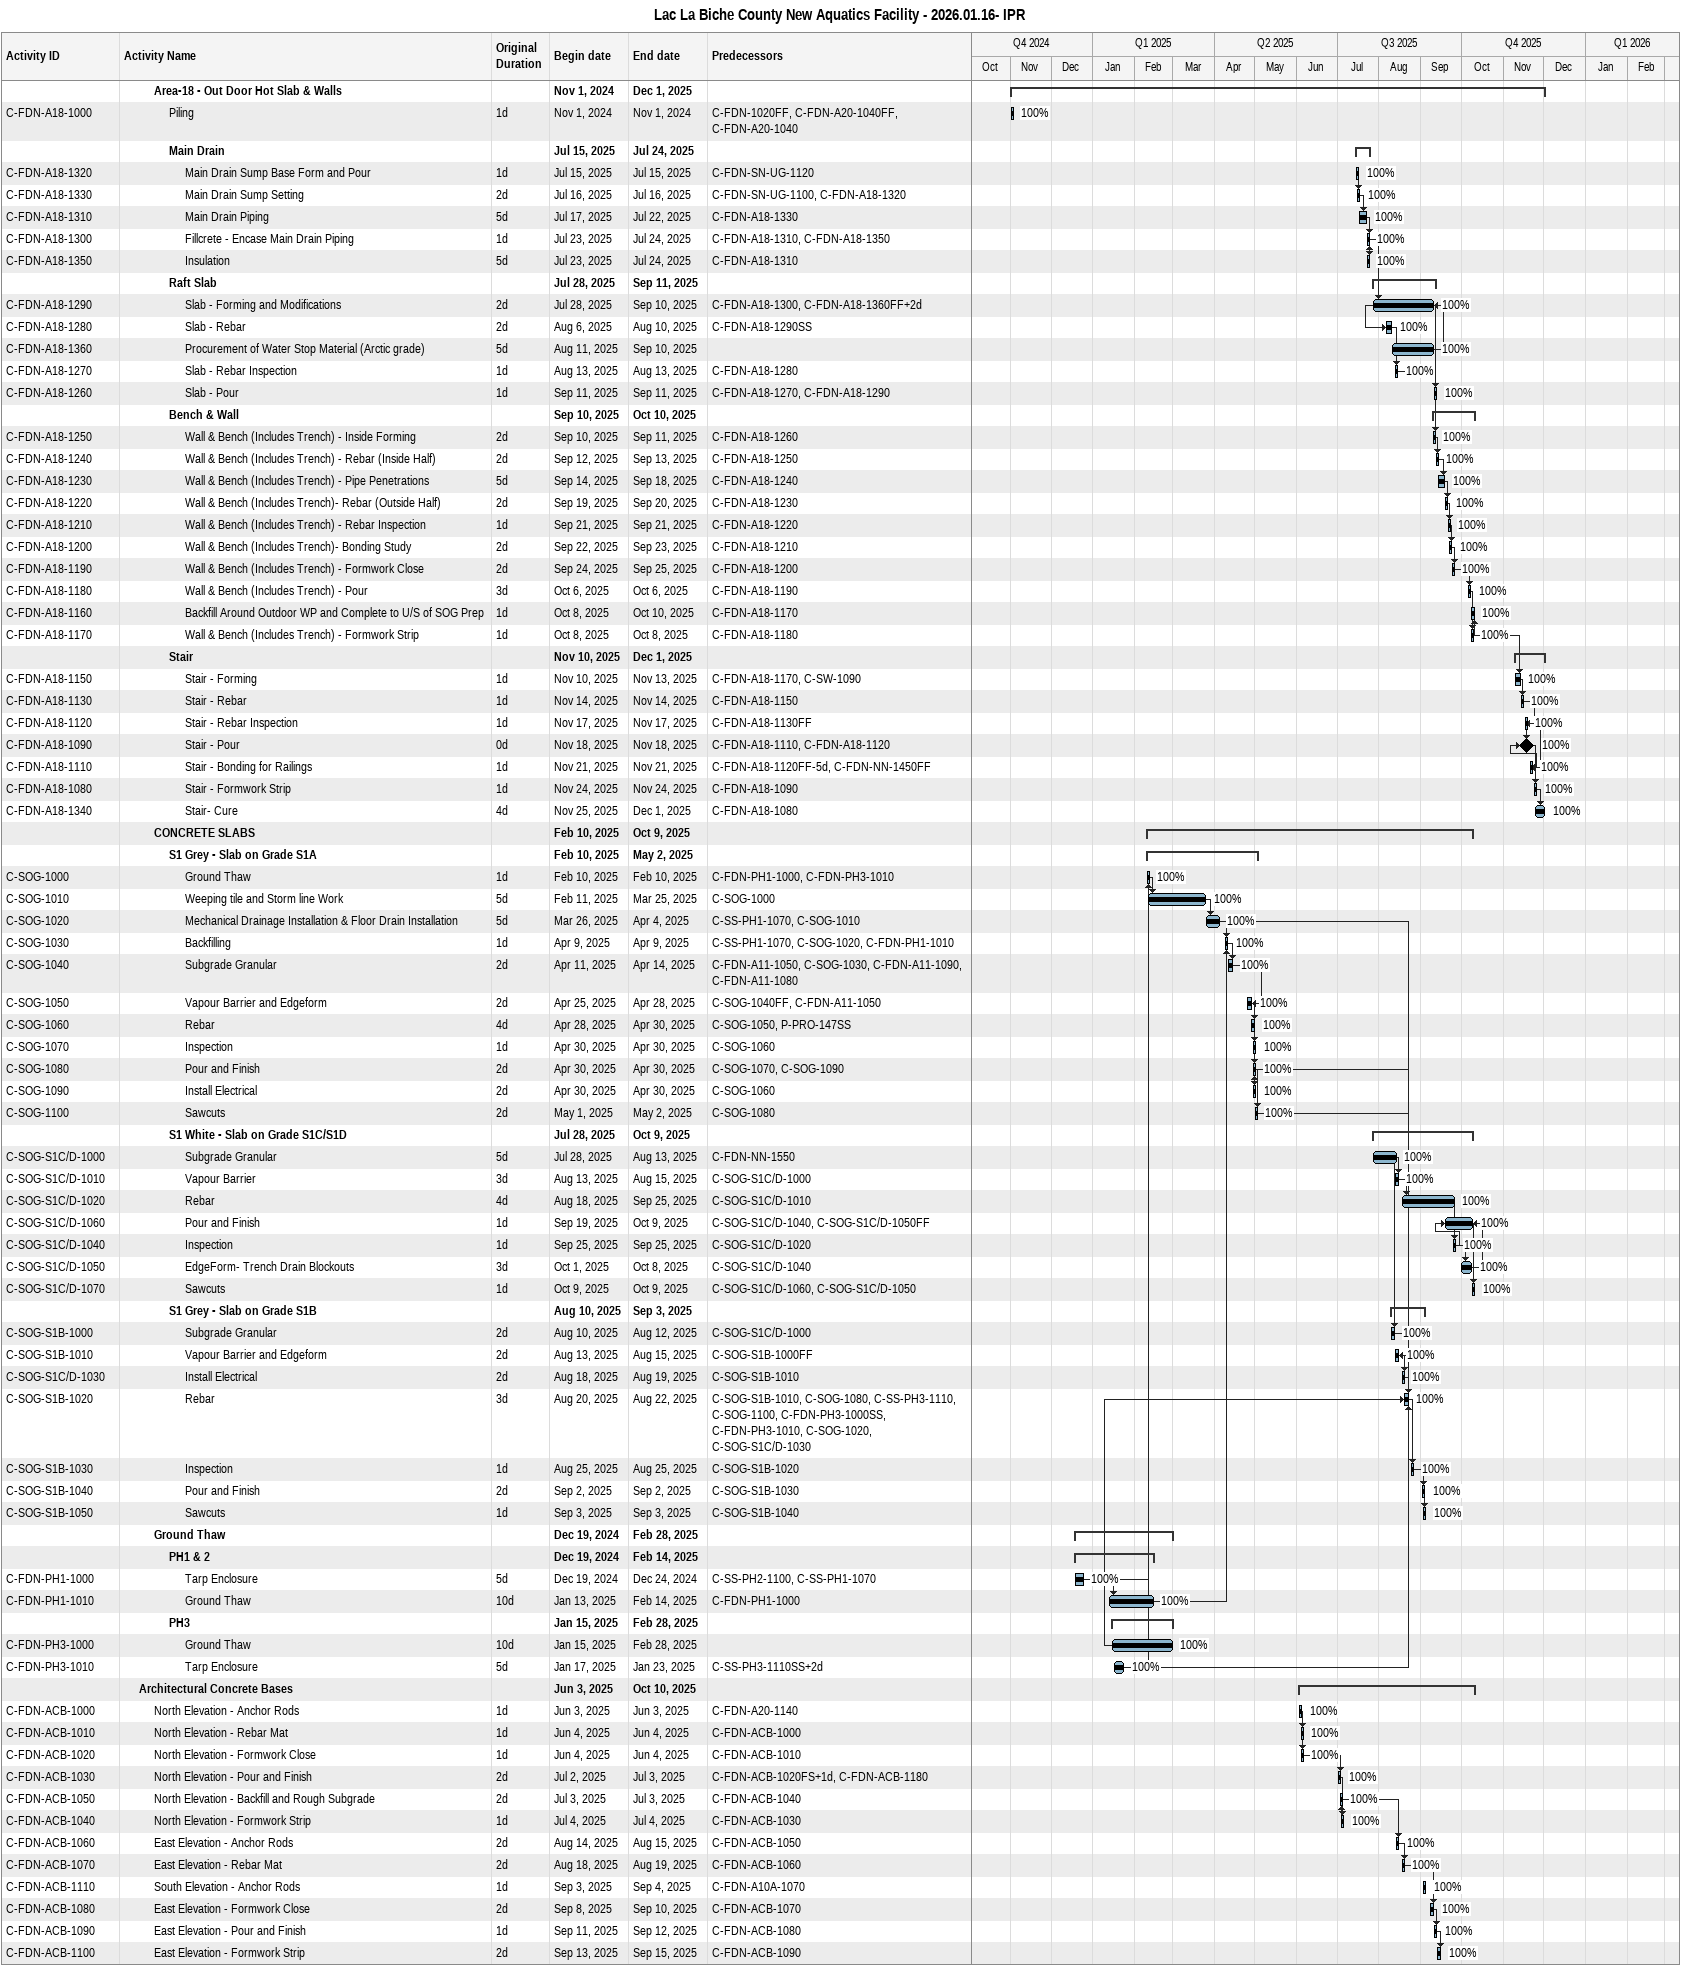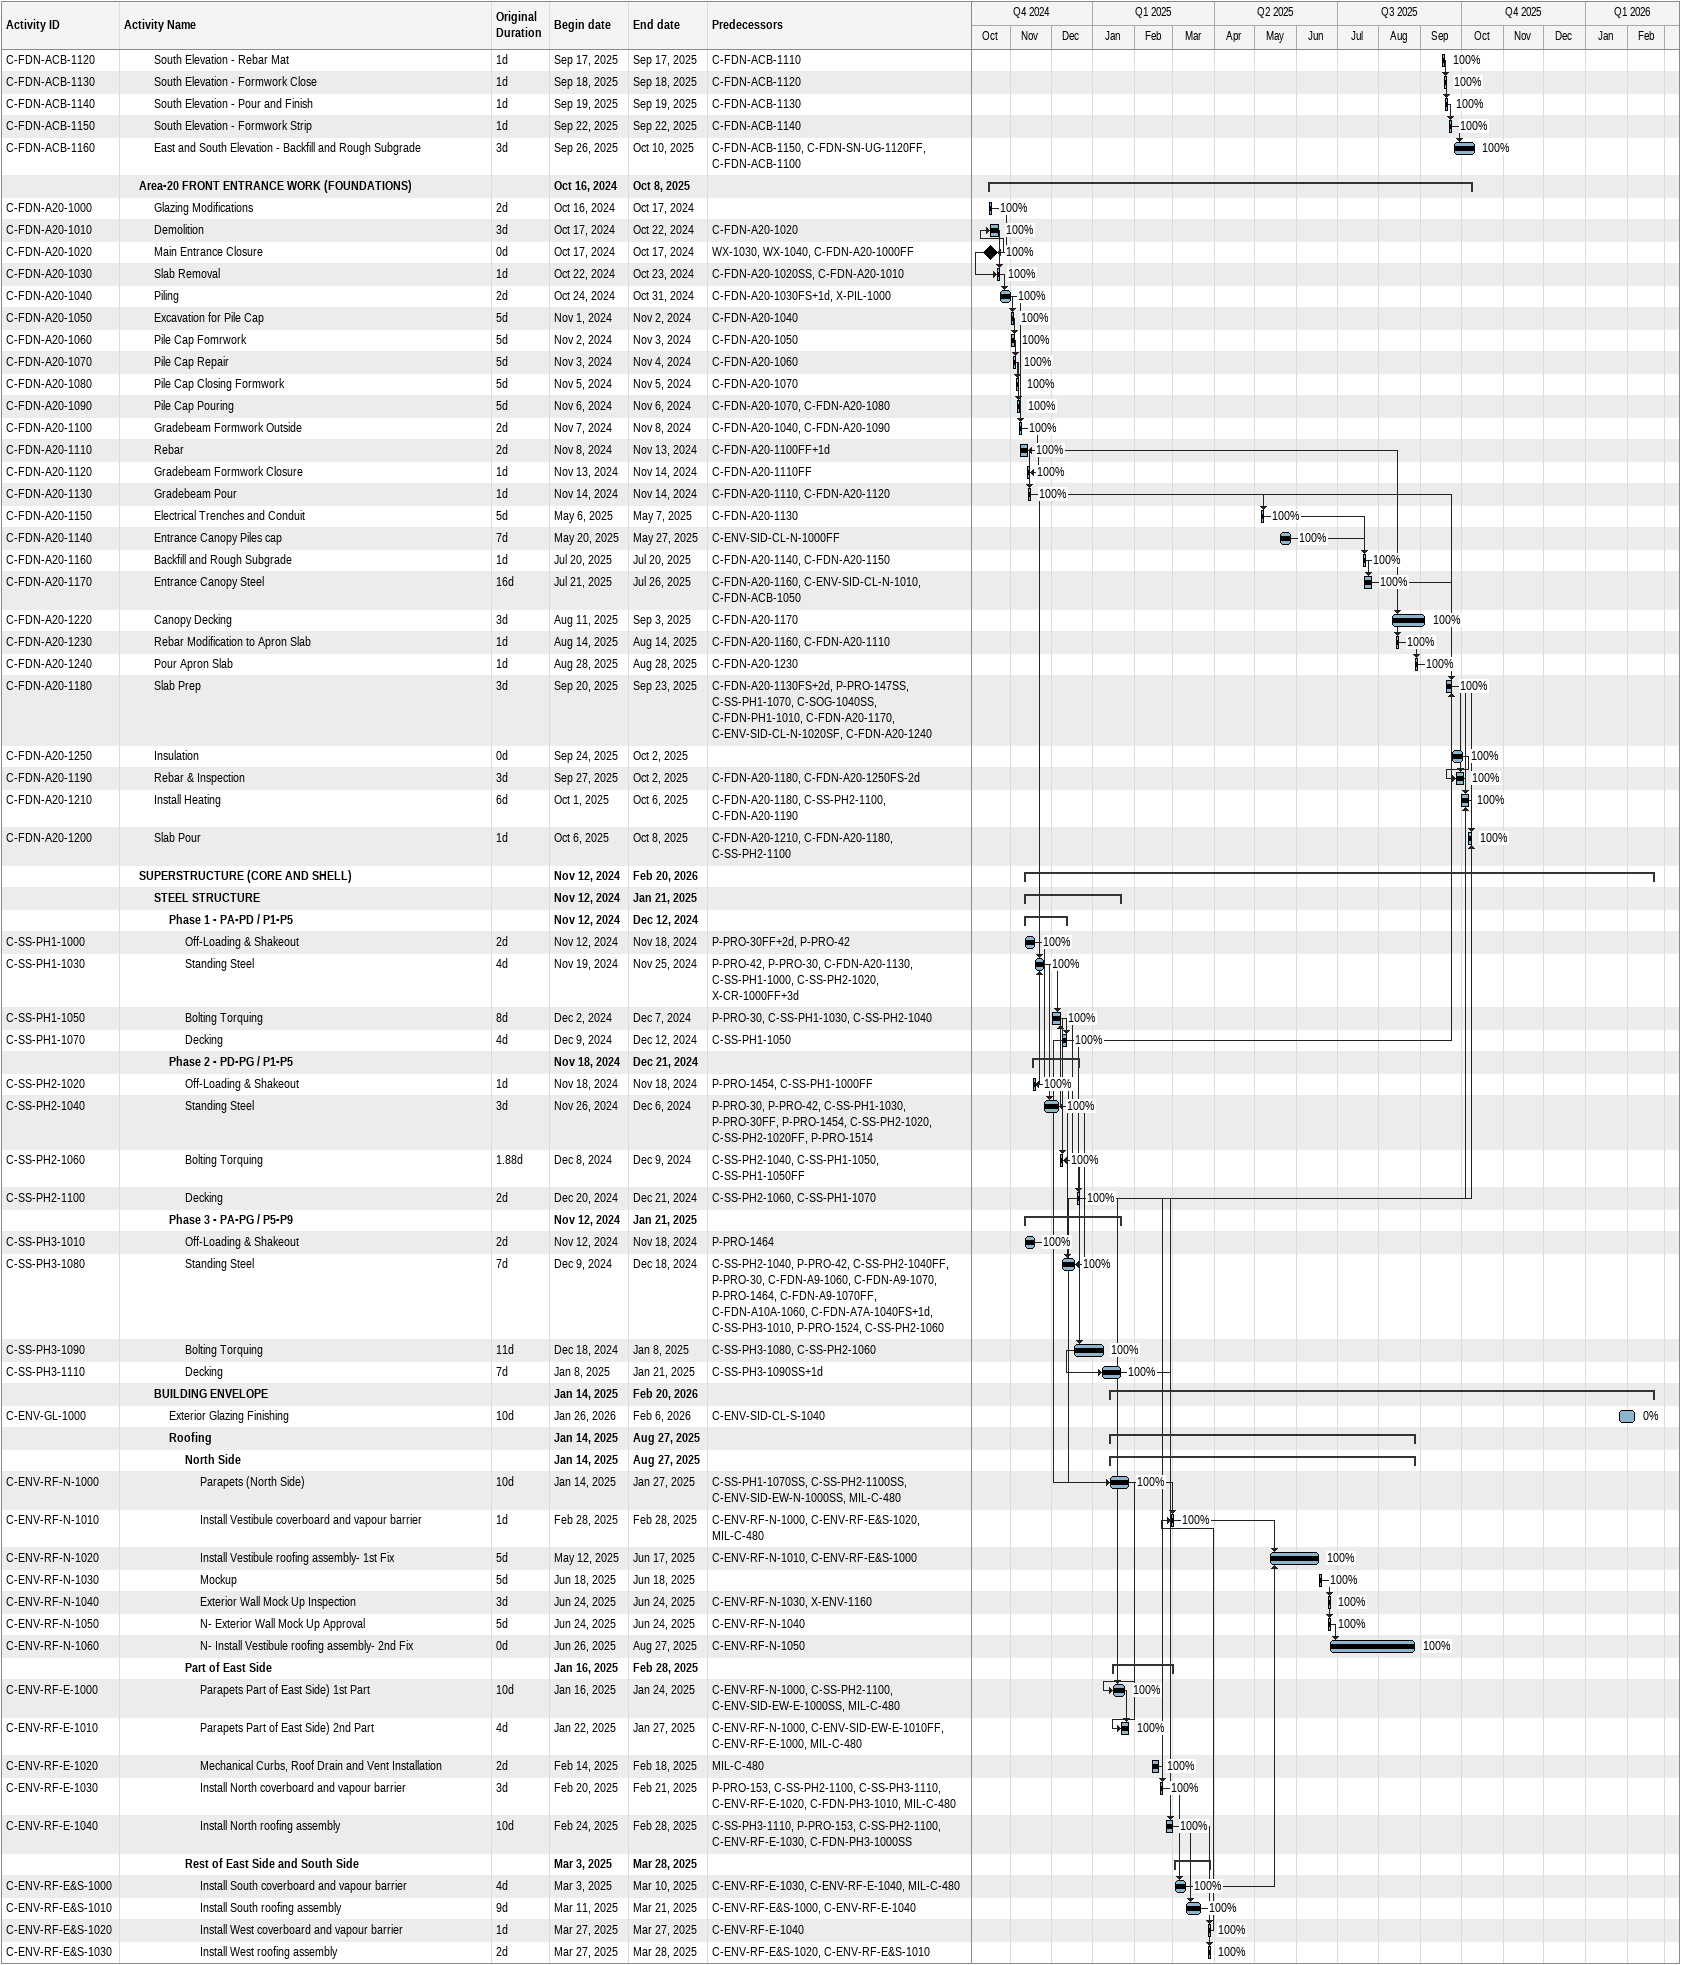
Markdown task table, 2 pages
Lac La Biche County New Aquatics Facility - 2026.01.16- IPR

| ID | Level | Task | Original duration | Start | Finish | Predecessors | % complete |
|---|---|---|---|---|---|---|---|
|  | 3 | **Area-18 - Out Door Hot Slab & Walls** |  | 2024-11-01 | 2025-12-01 |  |  |
| C-FDN-A18-1000 | 4 | Piling | 1d | 2024-11-01 | 2024-11-01 | C-FDN-1020FF, C-FDN-A20-1040FF, C-FDN-A20-1040 | 100 |
|  | 4 | **Main Drain** |  | 2025-07-15 | 2025-07-24 |  |  |
| C-FDN-A18-1320 | 5 | Main Drain Sump Base Form and Pour | 1d | 2025-07-15 | 2025-07-15 | C-FDN-SN-UG-1120 | 100 |
| C-FDN-A18-1330 | 5 | Main Drain Sump Setting | 2d | 2025-07-16 | 2025-07-16 | C-FDN-SN-UG-1100, C-FDN-A18-1320 | 100 |
| C-FDN-A18-1310 | 5 | Main Drain Piping | 5d | 2025-07-17 | 2025-07-22 | C-FDN-A18-1330 | 100 |
| C-FDN-A18-1300 | 5 | Fillcrete - Encase Main Drain Piping | 1d | 2025-07-23 | 2025-07-24 | C-FDN-A18-1310, C-FDN-A18-1350 | 100 |
| C-FDN-A18-1350 | 5 | Insulation | 5d | 2025-07-23 | 2025-07-24 | C-FDN-A18-1310 | 100 |
|  | 4 | **Raft Slab** |  | 2025-07-28 | 2025-09-11 |  |  |
| C-FDN-A18-1290 | 5 | Slab - Forming and Modifications | 2d | 2025-07-28 | 2025-09-10 | C-FDN-A18-1300, C-FDN-A18-1360FF+2d | 100 |
| C-FDN-A18-1280 | 5 | Slab - Rebar | 2d | 2025-08-06 | 2025-08-10 | C-FDN-A18-1290SS | 100 |
| C-FDN-A18-1360 | 5 | Procurement of Water Stop Material (Arctic grade) | 5d | 2025-08-11 | 2025-09-10 |  | 100 |
| C-FDN-A18-1270 | 5 | Slab - Rebar Inspection | 1d | 2025-08-13 | 2025-08-13 | C-FDN-A18-1280 | 100 |
| C-FDN-A18-1260 | 5 | Slab - Pour | 1d | 2025-09-11 | 2025-09-11 | C-FDN-A18-1270, C-FDN-A18-1290 | 100 |
|  | 4 | **Bench & Wall** |  | 2025-09-10 | 2025-10-10 |  |  |
| C-FDN-A18-1250 | 5 | Wall & Bench (Includes Trench) - Inside Forming | 2d | 2025-09-10 | 2025-09-11 | C-FDN-A18-1260 | 100 |
| C-FDN-A18-1240 | 5 | Wall & Bench (Includes Trench) - Rebar (Inside Half) | 2d | 2025-09-12 | 2025-09-13 | C-FDN-A18-1250 | 100 |
| C-FDN-A18-1230 | 5 | Wall & Bench (Includes Trench) - Pipe Penetrations | 5d | 2025-09-14 | 2025-09-18 | C-FDN-A18-1240 | 100 |
| C-FDN-A18-1220 | 5 | Wall & Bench (Includes Trench)- Rebar (Outside Half) | 2d | 2025-09-19 | 2025-09-20 | C-FDN-A18-1230 | 100 |
| C-FDN-A18-1210 | 5 | Wall & Bench (Includes Trench) - Rebar Inspection | 1d | 2025-09-21 | 2025-09-21 | C-FDN-A18-1220 | 100 |
| C-FDN-A18-1200 | 5 | Wall & Bench (Includes Trench)- Bonding Study | 2d | 2025-09-22 | 2025-09-23 | C-FDN-A18-1210 | 100 |
| C-FDN-A18-1190 | 5 | Wall & Bench (Includes Trench) - Formwork Close | 2d | 2025-09-24 | 2025-09-25 | C-FDN-A18-1200 | 100 |
| C-FDN-A18-1180 | 5 | Wall & Bench (Includes Trench) - Pour | 3d | 2025-10-06 | 2025-10-06 | C-FDN-A18-1190 | 100 |
| C-FDN-A18-1160 | 5 | Backfill Around Outdoor WP and Complete to U/S of SOG Prep | 1d | 2025-10-08 | 2025-10-10 | C-FDN-A18-1170 | 100 |
| C-FDN-A18-1170 | 5 | Wall & Bench (Includes Trench) - Formwork Strip | 1d | 2025-10-08 | 2025-10-08 | C-FDN-A18-1180 | 100 |
|  | 4 | **Stair** |  | 2025-11-10 | 2025-12-01 |  |  |
| C-FDN-A18-1150 | 5 | Stair - Forming | 1d | 2025-11-10 | 2025-11-13 | C-FDN-A18-1170, C-SW-1090 | 100 |
| C-FDN-A18-1130 | 5 | Stair - Rebar | 1d | 2025-11-14 | 2025-11-14 | C-FDN-A18-1150 | 100 |
| C-FDN-A18-1120 | 5 | Stair - Rebar Inspection | 1d | 2025-11-17 | 2025-11-17 | C-FDN-A18-1130FF | 100 |
| C-FDN-A18-1090 | 5 | Stair - Pour | 0d | 2025-11-18 | 2025-11-18 | C-FDN-A18-1110, C-FDN-A18-1120 | 100 |
| C-FDN-A18-1110 | 5 | Stair - Bonding for Railings | 1d | 2025-11-21 | 2025-11-21 | C-FDN-A18-1120FF-5d, C-FDN-NN-1450FF | 100 |
| C-FDN-A18-1080 | 5 | Stair - Formwork Strip | 1d | 2025-11-24 | 2025-11-24 | C-FDN-A18-1090 | 100 |
| C-FDN-A18-1340 | 5 | Stair- Cure | 4d | 2025-11-25 | 2025-12-01 | C-FDN-A18-1080 | 100 |
|  | 3 | **CONCRETE SLABS** |  | 2025-02-10 | 2025-10-09 |  |  |
|  | 4 | **S1 Grey - Slab on Grade S1A** |  | 2025-02-10 | 2025-05-02 |  |  |
| C-SOG-1000 | 5 | Ground Thaw | 1d | 2025-02-10 | 2025-02-10 | C-FDN-PH1-1000, C-FDN-PH3-1010 | 100 |
| C-SOG-1010 | 5 | Weeping tile and Storm line Work | 5d | 2025-02-11 | 2025-03-25 | C-SOG-1000 | 100 |
| C-SOG-1020 | 5 | Mechanical Drainage Installation & Floor Drain Installation | 5d | 2025-03-26 | 2025-04-04 | C-SS-PH1-1070, C-SOG-1010 | 100 |
| C-SOG-1030 | 5 | Backfilling | 1d | 2025-04-09 | 2025-04-09 | C-SS-PH1-1070, C-SOG-1020, C-FDN-PH1-1010 | 100 |
| C-SOG-1040 | 5 | Subgrade Granular | 2d | 2025-04-11 | 2025-04-14 | C-FDN-A11-1050, C-SOG-1030, C-FDN-A11-1090, C-FDN-A11-1080 | 100 |
| C-SOG-1050 | 5 | Vapour Barrier and Edgeform | 2d | 2025-04-25 | 2025-04-28 | C-SOG-1040FF, C-FDN-A11-1050 | 100 |
| C-SOG-1060 | 5 | Rebar | 4d | 2025-04-28 | 2025-04-30 | C-SOG-1050, P-PRO-147SS | 100 |
| C-SOG-1070 | 5 | Inspection | 1d | 2025-04-30 | 2025-04-30 | C-SOG-1060 | 100 |
| C-SOG-1080 | 5 | Pour and Finish | 2d | 2025-04-30 | 2025-04-30 | C-SOG-1070, C-SOG-1090 | 100 |
| C-SOG-1090 | 5 | Install Electrical | 2d | 2025-04-30 | 2025-04-30 | C-SOG-1060 | 100 |
| C-SOG-1100 | 5 | Sawcuts | 2d | 2025-05-01 | 2025-05-02 | C-SOG-1080 | 100 |
|  | 4 | **S1 White - Slab on Grade S1C/S1D** |  | 2025-07-28 | 2025-10-09 |  |  |
| C-SOG-S1C/D-1000 | 5 | Subgrade Granular | 5d | 2025-07-28 | 2025-08-13 | C-FDN-NN-1550 | 100 |
| C-SOG-S1C/D-1010 | 5 | Vapour Barrier | 3d | 2025-08-13 | 2025-08-15 | C-SOG-S1C/D-1000 | 100 |
| C-SOG-S1C/D-1020 | 5 | Rebar | 4d | 2025-08-18 | 2025-09-25 | C-SOG-S1C/D-1010 | 100 |
| C-SOG-S1C/D-1060 | 5 | Pour and Finish | 1d | 2025-09-19 | 2025-10-09 | C-SOG-S1C/D-1040, C-SOG-S1C/D-1050FF | 100 |
| C-SOG-S1C/D-1040 | 5 | Inspection | 1d | 2025-09-25 | 2025-09-25 | C-SOG-S1C/D-1020 | 100 |
| C-SOG-S1C/D-1050 | 5 | EdgeForm- Trench Drain Blockouts | 3d | 2025-10-01 | 2025-10-08 | C-SOG-S1C/D-1040 | 100 |
| C-SOG-S1C/D-1070 | 5 | Sawcuts | 1d | 2025-10-09 | 2025-10-09 | C-SOG-S1C/D-1060, C-SOG-S1C/D-1050 | 100 |
|  | 4 | **S1 Grey - Slab on Grade S1B** |  | 2025-08-10 | 2025-09-03 |  |  |
| C-SOG-S1B-1000 | 5 | Subgrade Granular | 2d | 2025-08-10 | 2025-08-12 | C-SOG-S1C/D-1000 | 100 |
| C-SOG-S1B-1010 | 5 | Vapour Barrier and Edgeform | 2d | 2025-08-13 | 2025-08-15 | C-SOG-S1B-1000FF | 100 |
| C-SOG-S1C/D-1030 | 5 | Install Electrical | 2d | 2025-08-18 | 2025-08-19 | C-SOG-S1B-1010 | 100 |
| C-SOG-S1B-1020 | 5 | Rebar | 3d | 2025-08-20 | 2025-08-22 | C-SOG-S1B-1010, C-SOG-1080, C-SS-PH3-1110, C-SOG-1100, C-FDN-PH3-1000SS, C-FDN-PH3-1010, C-SOG-1020, C-SOG-S1C/D-1030 | 100 |
| C-SOG-S1B-1030 | 5 | Inspection | 1d | 2025-08-25 | 2025-08-25 | C-SOG-S1B-1020 | 100 |
| C-SOG-S1B-1040 | 5 | Pour and Finish | 2d | 2025-09-02 | 2025-09-02 | C-SOG-S1B-1030 | 100 |
| C-SOG-S1B-1050 | 5 | Sawcuts | 1d | 2025-09-03 | 2025-09-03 | C-SOG-S1B-1040 | 100 |
|  | 3 | **Ground Thaw** |  | 2024-12-19 | 2025-02-28 |  |  |
|  | 4 | **PH1 & 2** |  | 2024-12-19 | 2025-02-14 |  |  |
| C-FDN-PH1-1000 | 5 | Tarp Enclosure | 5d | 2024-12-19 | 2024-12-24 | C-SS-PH2-1100, C-SS-PH1-1070 | 100 |
| C-FDN-PH1-1010 | 5 | Ground Thaw | 10d | 2025-01-13 | 2025-02-14 | C-FDN-PH1-1000 | 100 |
|  | 4 | **PH3** |  | 2025-01-15 | 2025-02-28 |  |  |
| C-FDN-PH3-1000 | 5 | Ground Thaw | 10d | 2025-01-15 | 2025-02-28 |  | 100 |
| C-FDN-PH3-1010 | 5 | Tarp Enclosure | 5d | 2025-01-17 | 2025-01-23 | C-SS-PH3-1110SS+2d | 100 |
|  | 2 | **Architectural Concrete Bases** |  | 2025-06-03 | 2025-10-10 |  |  |
| C-FDN-ACB-1000 | 3 | North Elevation - Anchor Rods | 1d | 2025-06-03 | 2025-06-03 | C-FDN-A20-1140 | 100 |
| C-FDN-ACB-1010 | 3 | North Elevation - Rebar Mat | 1d | 2025-06-04 | 2025-06-04 | C-FDN-ACB-1000 | 100 |
| C-FDN-ACB-1020 | 3 | North Elevation - Formwork Close | 1d | 2025-06-04 | 2025-06-04 | C-FDN-ACB-1010 | 100 |
| C-FDN-ACB-1030 | 3 | North Elevation - Pour and Finish | 2d | 2025-07-02 | 2025-07-03 | C-FDN-ACB-1020FS+1d, C-FDN-ACB-1180 | 100 |
| C-FDN-ACB-1050 | 3 | North Elevation - Backfill and Rough Subgrade | 2d | 2025-07-03 | 2025-07-03 | C-FDN-ACB-1040 | 100 |
| C-FDN-ACB-1040 | 3 | North Elevation - Formwork Strip | 1d | 2025-07-04 | 2025-07-04 | C-FDN-ACB-1030 | 100 |
| C-FDN-ACB-1060 | 3 | East Elevation - Anchor Rods | 2d | 2025-08-14 | 2025-08-15 | C-FDN-ACB-1050 | 100 |
| C-FDN-ACB-1070 | 3 | East Elevation - Rebar Mat | 2d | 2025-08-18 | 2025-08-19 | C-FDN-ACB-1060 | 100 |
| C-FDN-ACB-1110 | 3 | South Elevation - Anchor Rods | 1d | 2025-09-03 | 2025-09-04 | C-FDN-A10A-1070 | 100 |
| C-FDN-ACB-1080 | 3 | East Elevation - Formwork Close | 2d | 2025-09-08 | 2025-09-10 | C-FDN-ACB-1070 | 100 |
| C-FDN-ACB-1090 | 3 | East Elevation - Pour and Finish | 1d | 2025-09-11 | 2025-09-12 | C-FDN-ACB-1080 | 100 |
| C-FDN-ACB-1100 | 3 | East Elevation - Formwork Strip | 2d | 2025-09-13 | 2025-09-15 | C-FDN-ACB-1090 | 100 |
| C-FDN-ACB-1120 | 3 | South Elevation - Rebar Mat | 1d | 2025-09-17 | 2025-09-17 | C-FDN-ACB-1110 | 100 |
| C-FDN-ACB-1130 | 3 | South Elevation - Formwork Close | 1d | 2025-09-18 | 2025-09-18 | C-FDN-ACB-1120 | 100 |
| C-FDN-ACB-1140 | 3 | South Elevation - Pour and Finish | 1d | 2025-09-19 | 2025-09-19 | C-FDN-ACB-1130 | 100 |
| C-FDN-ACB-1150 | 3 | South Elevation - Formwork Strip | 1d | 2025-09-22 | 2025-09-22 | C-FDN-ACB-1140 | 100 |
| C-FDN-ACB-1160 | 3 | East and South Elevation - Backfill and Rough Subgrade | 3d | 2025-09-26 | 2025-10-10 | C-FDN-ACB-1150, C-FDN-SN-UG-1120FF, C-FDN-ACB-1100 | 100 |
|  | 2 | **Area-20 FRONT ENTRANCE WORK (FOUNDATIONS)** |  | 2024-10-16 | 2025-10-08 |  |  |
| C-FDN-A20-1000 | 3 | Glazing Modifications | 2d | 2024-10-16 | 2024-10-17 |  | 100 |
| C-FDN-A20-1010 | 3 | Demolition | 3d | 2024-10-17 | 2024-10-22 | C-FDN-A20-1020 | 100 |
| C-FDN-A20-1020 | 3 | Main Entrance Closure | 0d | 2024-10-17 | 2024-10-17 | WX-1030, WX-1040, C-FDN-A20-1000FF | 100 |
| C-FDN-A20-1030 | 3 | Slab Removal | 1d | 2024-10-22 | 2024-10-23 | C-FDN-A20-1020SS, C-FDN-A20-1010 | 100 |
| C-FDN-A20-1040 | 3 | Piling | 2d | 2024-10-24 | 2024-10-31 | C-FDN-A20-1030FS+1d, X-PIL-1000 | 100 |
| C-FDN-A20-1050 | 3 | Excavation for Pile Cap | 5d | 2024-11-01 | 2024-11-02 | C-FDN-A20-1040 | 100 |
| C-FDN-A20-1060 | 3 | Pile Cap Fomrwork | 5d | 2024-11-02 | 2024-11-03 | C-FDN-A20-1050 | 100 |
| C-FDN-A20-1070 | 3 | Pile Cap Repair | 5d | 2024-11-03 | 2024-11-04 | C-FDN-A20-1060 | 100 |
| C-FDN-A20-1080 | 3 | Pile Cap Closing Formwork | 5d | 2024-11-05 | 2024-11-05 | C-FDN-A20-1070 | 100 |
| C-FDN-A20-1090 | 3 | Pile Cap Pouring | 5d | 2024-11-06 | 2024-11-06 | C-FDN-A20-1070, C-FDN-A20-1080 | 100 |
| C-FDN-A20-1100 | 3 | Gradebeam Formwork Outside | 2d | 2024-11-07 | 2024-11-08 | C-FDN-A20-1040, C-FDN-A20-1090 | 100 |
| C-FDN-A20-1110 | 3 | Rebar | 2d | 2024-11-08 | 2024-11-13 | C-FDN-A20-1100FF+1d | 100 |
| C-FDN-A20-1120 | 3 | Gradebeam Formwork Closure | 1d | 2024-11-13 | 2024-11-14 | C-FDN-A20-1110FF | 100 |
| C-FDN-A20-1130 | 3 | Gradebeam Pour | 1d | 2024-11-14 | 2024-11-14 | C-FDN-A20-1110, C-FDN-A20-1120 | 100 |
| C-FDN-A20-1150 | 3 | Electrical Trenches and Conduit | 5d | 2025-05-06 | 2025-05-07 | C-FDN-A20-1130 | 100 |
| C-FDN-A20-1140 | 3 | Entrance Canopy Piles cap | 7d | 2025-05-20 | 2025-05-27 | C-ENV-SID-CL-N-1000FF | 100 |
| C-FDN-A20-1160 | 3 | Backfill and Rough Subgrade | 1d | 2025-07-20 | 2025-07-20 | C-FDN-A20-1140, C-FDN-A20-1150 | 100 |
| C-FDN-A20-1170 | 3 | Entrance Canopy Steel | 16d | 2025-07-21 | 2025-07-26 | C-FDN-A20-1160, C-ENV-SID-CL-N-1010, C-FDN-ACB-1050 | 100 |
| C-FDN-A20-1220 | 3 | Canopy Decking | 3d | 2025-08-11 | 2025-09-03 | C-FDN-A20-1170 | 100 |
| C-FDN-A20-1230 | 3 | Rebar Modification to Apron Slab | 1d | 2025-08-14 | 2025-08-14 | C-FDN-A20-1160, C-FDN-A20-1110 | 100 |
| C-FDN-A20-1240 | 3 | Pour Apron Slab | 1d | 2025-08-28 | 2025-08-28 | C-FDN-A20-1230 | 100 |
| C-FDN-A20-1180 | 3 | Slab Prep | 3d | 2025-09-20 | 2025-09-23 | C-FDN-A20-1130FS+2d, P-PRO-147SS, C-SS-PH1-1070, C-SOG-1040SS, C-FDN-PH1-1010, C-FDN-A20-1170, C-ENV-SID-CL-N-1020SF, C-FDN-A20-1240 | 100 |
| C-FDN-A20-1250 | 3 | Insulation | 0d | 2025-09-24 | 2025-10-02 |  | 100 |
| C-FDN-A20-1190 | 3 | Rebar & Inspection | 3d | 2025-09-27 | 2025-10-02 | C-FDN-A20-1180, C-FDN-A20-1250FS-2d | 100 |
| C-FDN-A20-1210 | 3 | Install Heating | 6d | 2025-10-01 | 2025-10-06 | C-FDN-A20-1180, C-SS-PH2-1100, C-FDN-A20-1190 | 100 |
| C-FDN-A20-1200 | 3 | Slab Pour | 1d | 2025-10-06 | 2025-10-08 | C-FDN-A20-1210, C-FDN-A20-1180, C-SS-PH2-1100 | 100 |
|  | 2 | **SUPERSTRUCTURE (CORE AND SHELL)** |  | 2024-11-12 | 2026-02-20 |  |  |
|  | 3 | **STEEL STRUCTURE** |  | 2024-11-12 | 2025-01-21 |  |  |
|  | 4 | **Phase 1 - PA-PD / P1-P5** |  | 2024-11-12 | 2024-12-12 |  |  |
| C-SS-PH1-1000 | 5 | Off-Loading & Shakeout | 2d | 2024-11-12 | 2024-11-18 | P-PRO-30FF+2d, P-PRO-42 | 100 |
| C-SS-PH1-1030 | 5 | Standing Steel | 4d | 2024-11-19 | 2024-11-25 | P-PRO-42, P-PRO-30, C-FDN-A20-1130, C-SS-PH1-1000, C-SS-PH2-1020, X-CR-1000FF+3d | 100 |
| C-SS-PH1-1050 | 5 | Bolting Torquing | 8d | 2024-12-02 | 2024-12-07 | P-PRO-30, C-SS-PH1-1030, C-SS-PH2-1040 | 100 |
| C-SS-PH1-1070 | 5 | Decking | 4d | 2024-12-09 | 2024-12-12 | C-SS-PH1-1050 | 100 |
|  | 4 | **Phase 2 - PD-PG / P1-P5** |  | 2024-11-18 | 2024-12-21 |  |  |
| C-SS-PH2-1020 | 5 | Off-Loading & Shakeout | 1d | 2024-11-18 | 2024-11-18 | P-PRO-1454, C-SS-PH1-1000FF | 100 |
| C-SS-PH2-1040 | 5 | Standing Steel | 3d | 2024-11-26 | 2024-12-06 | P-PRO-30, P-PRO-42, C-SS-PH1-1030, P-PRO-30FF, P-PRO-1454, C-SS-PH2-1020, C-SS-PH2-1020FF, P-PRO-1514 | 100 |
| C-SS-PH2-1060 | 5 | Bolting Torquing | 1.88d | 2024-12-08 | 2024-12-09 | C-SS-PH2-1040, C-SS-PH1-1050, C-SS-PH1-1050FF | 100 |
| C-SS-PH2-1100 | 5 | Decking | 2d | 2024-12-20 | 2024-12-21 | C-SS-PH2-1060, C-SS-PH1-1070 | 100 |
|  | 4 | **Phase 3 - PA-PG / P5-P9** |  | 2024-11-12 | 2025-01-21 |  |  |
| C-SS-PH3-1010 | 5 | Off-Loading & Shakeout | 2d | 2024-11-12 | 2024-11-18 | P-PRO-1464 | 100 |
| C-SS-PH3-1080 | 5 | Standing Steel | 7d | 2024-12-09 | 2024-12-18 | C-SS-PH2-1040, P-PRO-42, C-SS-PH2-1040FF, P-PRO-30, C-FDN-A9-1060, C-FDN-A9-1070, P-PRO-1464, C-FDN-A9-1070FF, C-FDN-A10A-1060, C-FDN-A7A-1040FS+1d, C-SS-PH3-1010, P-PRO-1524, C-SS-PH2-1060 | 100 |
| C-SS-PH3-1090 | 5 | Bolting Torquing | 11d | 2024-12-18 | 2025-01-08 | C-SS-PH3-1080, C-SS-PH2-1060 | 100 |
| C-SS-PH3-1110 | 5 | Decking | 7d | 2025-01-08 | 2025-01-21 | C-SS-PH3-1090SS+1d | 100 |
|  | 3 | **BUILDING ENVELOPE** |  | 2025-01-14 | 2026-02-20 |  |  |
| C-ENV-GL-1000 | 4 | Exterior Glazing Finishing | 10d | 2026-01-26 | 2026-02-06 | C-ENV-SID-CL-S-1040 | 0 |
|  | 4 | **Roofing** |  | 2025-01-14 | 2025-08-27 |  |  |
|  | 5 | **North Side** |  | 2025-01-14 | 2025-08-27 |  |  |
| C-ENV-RF-N-1000 | 6 | Parapets (North Side) | 10d | 2025-01-14 | 2025-01-27 | C-SS-PH1-1070SS, C-SS-PH2-1100SS, C-ENV-SID-EW-N-1000SS, MIL-C-480 | 100 |
| C-ENV-RF-N-1010 | 6 | Install Vestibule coverboard and vapour barrier | 1d | 2025-02-28 | 2025-02-28 | C-ENV-RF-N-1000, C-ENV-RF-E&S-1020, MIL-C-480 | 100 |
| C-ENV-RF-N-1020 | 6 | Install Vestibule roofing assembly- 1st Fix | 5d | 2025-05-12 | 2025-06-17 | C-ENV-RF-N-1010, C-ENV-RF-E&S-1000 | 100 |
| C-ENV-RF-N-1030 | 6 | Mockup | 5d | 2025-06-18 | 2025-06-18 |  | 100 |
| C-ENV-RF-N-1040 | 6 | Exterior Wall Mock Up Inspection | 3d | 2025-06-24 | 2025-06-24 | C-ENV-RF-N-1030, X-ENV-1160 | 100 |
| C-ENV-RF-N-1050 | 6 | N- Exterior Wall Mock Up Approval | 5d | 2025-06-24 | 2025-06-24 | C-ENV-RF-N-1040 | 100 |
| C-ENV-RF-N-1060 | 6 | N- Install Vestibule roofing assembly- 2nd Fix | 0d | 2025-06-26 | 2025-08-27 | C-ENV-RF-N-1050 | 100 |
|  | 5 | **Part of East Side** |  | 2025-01-16 | 2025-02-28 |  |  |
| C-ENV-RF-E-1000 | 6 | Parapets Part of East Side) 1st Part | 10d | 2025-01-16 | 2025-01-24 | C-ENV-RF-N-1000, C-SS-PH2-1100, C-ENV-SID-EW-E-1000SS, MIL-C-480 | 100 |
| C-ENV-RF-E-1010 | 6 | Parapets Part of East Side) 2nd Part | 4d | 2025-01-22 | 2025-01-27 | C-ENV-RF-N-1000, C-ENV-SID-EW-E-1010FF, C-ENV-RF-E-1000, MIL-C-480 | 100 |
| C-ENV-RF-E-1020 | 6 | Mechanical Curbs, Roof Drain and Vent Installation | 2d | 2025-02-14 | 2025-02-18 | MIL-C-480 | 100 |
| C-ENV-RF-E-1030 | 6 | Install North coverboard and vapour barrier | 3d | 2025-02-20 | 2025-02-21 | P-PRO-153, C-SS-PH2-1100, C-SS-PH3-1110, C-ENV-RF-E-1020, C-FDN-PH3-1010, MIL-C-480 | 100 |
| C-ENV-RF-E-1040 | 6 | Install North roofing assembly | 10d | 2025-02-24 | 2025-02-28 | C-SS-PH3-1110, P-PRO-153, C-SS-PH2-1100, C-ENV-RF-E-1030, C-FDN-PH3-1000SS | 100 |
|  | 5 | **Rest of East Side and South Side** |  | 2025-03-03 | 2025-03-28 |  |  |
| C-ENV-RF-E&S-1000 | 6 | Install South coverboard and vapour barrier | 4d | 2025-03-03 | 2025-03-10 | C-ENV-RF-E-1030, C-ENV-RF-E-1040, MIL-C-480 | 100 |
| C-ENV-RF-E&S-1010 | 6 | Install South roofing assembly | 9d | 2025-03-11 | 2025-03-21 | C-ENV-RF-E&S-1000, C-ENV-RF-E-1040 | 100 |
| C-ENV-RF-E&S-1020 | 6 | Install West coverboard and vapour barrier | 1d | 2025-03-27 | 2025-03-27 | C-ENV-RF-E-1040 | 100 |
| C-ENV-RF-E&S-1030 | 6 | Install West roofing assembly | 2d | 2025-03-27 | 2025-03-28 | C-ENV-RF-E&S-1020, C-ENV-RF-E&S-1010 | 100 |
